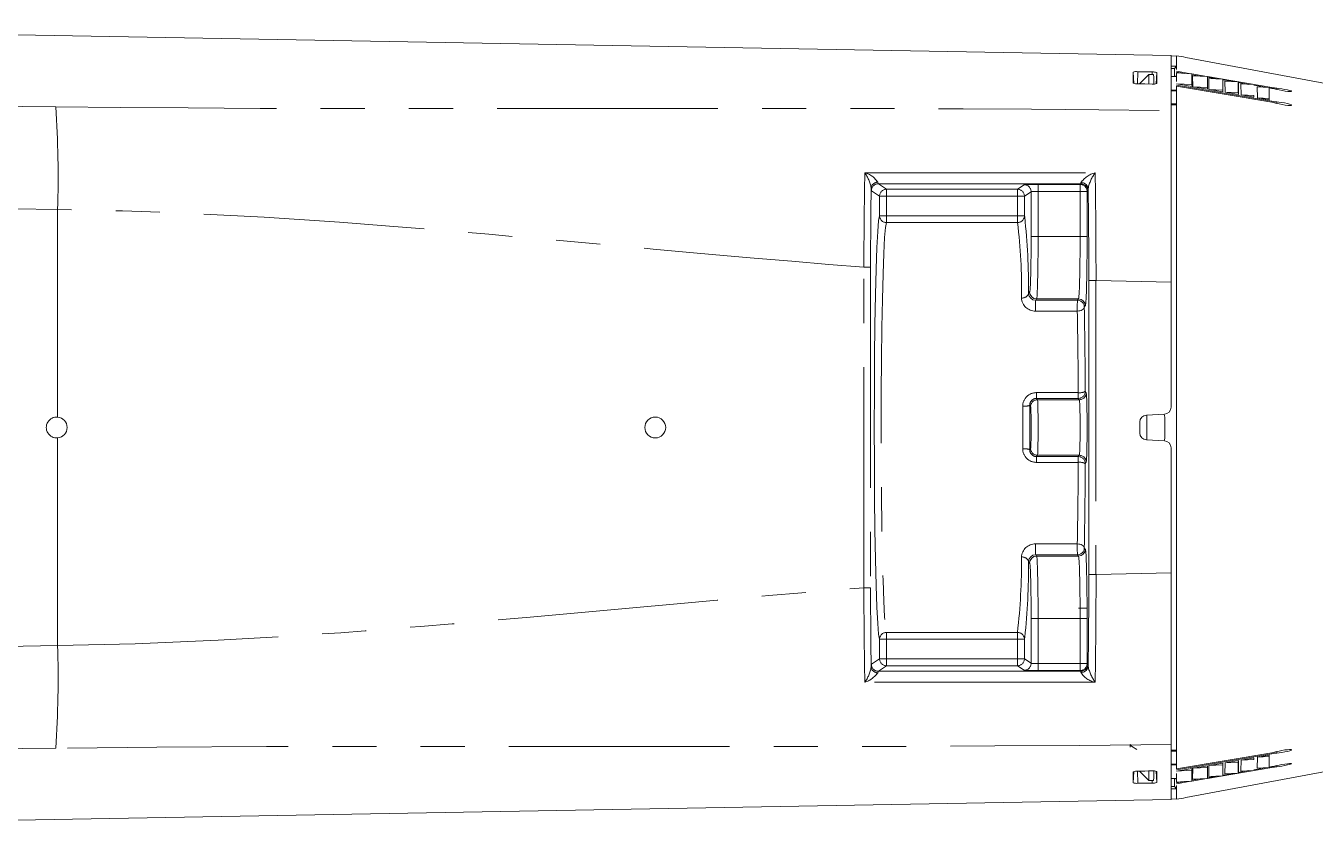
# Model space of a CAD drawing. Header units: millimetres. Extents: x 2 to 603, y 5 to 415.
# Drawn here: x 155.73 to 192.83, y 239.57 to 262.69 of the extents above; entities that cross this region are included whole.
import ezdxf

# ---------------------------------------------------------------- set-up
doc = ezdxf.new("R2010")
doc.units = ezdxf.units.MM
doc.linetypes.add('SLD-Durchgehend', pattern=[0])
doc.linetypes.add('SLD-Phantom', pattern=[12.7, 6.35, -1.27, 1.27, -1.27, 1.27, -1.27])

msp = doc.modelspace()

# ---------------------------------------------------------------- linework, layer by layer
at = {"color": 7, "linetype": 'SLD-Durchgehend', "lineweight": 15}
for p, q in [((140.9265, 262.6881), (188.6773, 261.8286)), ((188.6773, 261.8286), (188.6773, 260.2488)), ((188.8373, 261.811), (188.6773, 261.8211)), ((188.8373, 261.8233), (188.8373, 261.4274)), ((187.6051, 261.0278), (187.5879, 261.357)), ((188.0373, 261.0123), (188.0373, 261.284)), ((188.0373, 261.284), (188.1775, 261.284)), ((188.8373, 261.5233), (188.6773, 261.5261)), ((188.7725, 261.4597), (188.6773, 261.4613)), ((188.6773, 261.2328), (188.8373, 261.2357)), ((188.7725, 261.4597), (188.8373, 261.5233)), ((188.7725, 261.2345), (188.7725, 261.4597)), ((188.8373, 261.2513), (188.8096, 261.2352)), ((189.2474, 261.3089), (188.8373, 261.3792)), ((188.8373, 261.3574), (189.0645, 261.3185)), ((188.8373, 261.3303), (189.2773, 261.3074)), ((188.8373, 261.3303), (188.8373, 261.0861)), ((189.2773, 261.3074), (189.2773, 260.993)), ((189.2773, 261.3074), (189.282, 261.2543)), ((189.7077, 261.2301), (189.2776, 261.3038)), ((189.2796, 261.2816), (189.525, 261.2396)), ((189.2995, 261.2514), (189.7222, 261.2294)), ((189.7222, 261.2294), (189.7222, 260.9142)), ((189.7222, 261.2294), (189.7266, 261.1784)), ((191.5809, 260.9094), (189.7223, 261.2276)), ((189.7243, 261.2055), (189.9854, 261.1608)), ((188.6773, 260.8394), (188.8373, 260.8422)), ((188.8373, 260.8204), (188.6773, 260.8176)), ((188.8373, 261.0161), (189.282, 260.9398)), ((191.5809, 260.5147), (188.8373, 260.9835)), ((188.8373, 260.9555), (191.5809, 260.4866)), ((188.8373, 260.9555), (188.8373, 260.2469)), ((189.2773, 260.993), (189.282, 260.9398)), ((189.3023, 260.9363), (189.7266, 260.8634)), ((189.7222, 260.9142), (189.7266, 260.8634)), ((189.7619, 261.1724), (190.167, 261.1514)), ((189.7674, 260.8565), (190.1712, 260.7872)), ((190.167, 261.1514), (190.167, 260.8355)), ((190.167, 261.1514), (190.1713, 261.1026)), ((190.167, 260.8355), (190.1712, 260.7872)), ((190.1689, 261.1294), (190.4459, 261.082)), ((190.2245, 261.0935), (190.6119, 261.0733)), ((190.6119, 261.0733), (190.6119, 260.7567)), ((190.6119, 261.0733), (190.616, 261.0267)), ((190.6136, 261.0532), (190.9063, 261.0031)), ((190.6874, 261.0145), (191.0567, 260.9953)), ((191.0567, 260.9774), (191.3706, 260.9236)), ((191.1544, 260.9349), (191.4967, 260.9171)), ((191.4967, 260.9171), (191.4967, 260.599)), ((191.4967, 260.9171), (191.5031, 260.8755)), ((191.4991, 260.9017), (191.5809, 260.8876)), ((188.6773, 260.4424), (188.8373, 260.4453)), ((190.2325, 260.7766), (190.6159, 260.7109)), ((190.6119, 260.7567), (190.6159, 260.7109)), ((190.6979, 260.6968), (191.0567, 260.6352)), ((191.0567, 260.678), (191.0567, 260.6352)), ((191.1672, 260.6163), (191.5029, 260.5587)), ((191.4967, 260.599), (191.5029, 260.5587)), ((188.8373, 260.4171), (188.6773, 260.4143)), ((188.6773, 260.2489), (188.6773, 255.3103)), ((188.8373, 260.2469), (188.8373, 255.3078)), ((186.3116, 246.8982), (186.3116, 255.3606)), ((188.6773, 251.7102), (188.6773, 255.3103)), ((188.8373, 255.3078), (188.8373, 246.951)), ((184.8099, 254.8294), (184.8097, 254.8294)), ((184.8099, 254.8294), (186.0098, 254.8294)), ((186.01, 254.8294), (186.0098, 254.8294)), ((187.7773, 250.9709), (187.7773, 251.288)), ((187.9686, 251.4878), (188.486, 251.5104)), ((187.9773, 250.7707), (187.9773, 251.4881)), ((188.4973, 251.4296), (188.4973, 250.8292)), ((188.486, 250.7485), (187.9686, 250.7711)), ((188.6773, 246.9485), (188.6773, 250.5487)), ((184.8097, 247.4294), (184.8099, 247.4294)), ((184.8099, 247.4294), (186.0098, 247.4294)), ((186.0098, 247.4294), (186.01, 247.4294)), ((188.6773, 246.9485), (188.6773, 242.0099)), ((188.8387, 246.9538), (188.8373, 246.9538)), ((188.8373, 246.951), (188.8373, 242.0119)), ((186.0173, 245.9294), (186.2615, 245.9294)), ((187.4973, 241.9314), (187.4973, 242.0065)), ((188.6773, 240.4302), (188.6773, 242.0099)), ((188.8373, 242.0119), (188.8373, 241.3033)), ((188.6773, 241.8445), (188.8373, 241.8417)), ((188.8373, 241.8135), (188.6773, 241.8164)), ((191.5809, 241.7721), (188.8373, 241.3033)), ((188.8373, 241.2753), (191.5809, 241.7441)), ((190.6159, 241.5479), (190.2325, 241.4822)), ((191.0567, 241.6236), (190.6979, 241.562)), ((190.6979, 241.562), (191.0567, 241.5808)), ((191.0567, 241.5808), (191.0567, 241.6236)), ((191.5029, 241.7001), (191.1672, 241.6425)), ((191.1672, 241.6425), (191.4967, 241.6598)), ((191.4967, 241.3417), (191.4967, 241.6598)), ((187.6051, 241.2312), (187.5879, 240.9018)), ((188.0373, 241.2465), (188.0373, 240.9748)), ((188.6773, 241.4412), (188.8373, 241.4384)), ((188.8373, 241.4165), (188.6773, 241.4193)), ((189.282, 241.319), (188.8373, 241.2427)), ((188.8373, 241.2427), (189.2773, 241.2658)), ((188.8373, 240.9285), (188.8373, 241.1727)), ((189.2773, 240.9514), (189.2773, 241.2658)), ((189.7266, 241.3953), (189.3023, 241.3225)), ((189.3023, 241.3225), (189.7222, 241.3446)), ((189.7222, 241.0294), (189.7222, 241.3446)), ((189.7223, 241.0312), (191.5809, 241.3494)), ((190.1712, 241.4716), (189.7674, 241.4023)), ((189.7674, 241.4023), (190.167, 241.4233)), ((190.167, 241.1074), (190.167, 241.4233)), ((190.167, 241.1074), (190.1713, 241.1562)), ((190.4459, 241.1768), (190.1689, 241.1294)), ((190.2245, 241.1653), (190.6119, 241.1855)), ((190.2325, 241.4822), (190.6119, 241.5021)), ((190.6119, 241.1855), (190.6119, 241.5021)), ((190.6119, 241.1855), (190.616, 241.2321)), ((190.9063, 241.2557), (190.6136, 241.2056)), ((190.6874, 241.2443), (191.0567, 241.2635)), ((191.3706, 241.3352), (191.0567, 241.2814)), ((191.1544, 241.3239), (191.4967, 241.3417)), ((191.4967, 241.3417), (191.5031, 241.3833)), ((191.5809, 241.3712), (191.4991, 241.3571)), ((188.0373, 240.9748), (188.1775, 240.9748)), ((188.6773, 241.026), (188.8373, 241.0231)), ((188.6773, 240.7975), (188.7725, 240.7991)), ((188.7725, 240.7991), (188.7725, 241.0243)), ((188.7725, 240.7991), (188.8373, 240.7355)), ((188.8096, 241.0236), (188.8373, 241.0075)), ((188.8373, 240.8796), (189.2474, 240.9498)), ((189.0645, 240.9403), (188.8373, 240.9014)), ((188.8373, 240.8314), (188.8373, 240.4355)), ((189.2773, 240.9514), (189.282, 241.0045)), ((189.2776, 240.955), (189.7077, 241.0287)), ((189.525, 241.0192), (189.2796, 240.9772)), ((189.2995, 241.0074), (189.7222, 241.0294)), ((189.7222, 241.0294), (189.7266, 241.0804)), ((189.9854, 241.098), (189.7243, 241.0533)), ((189.7619, 241.0864), (190.167, 241.1074)), ((140.9265, 239.5707), (188.6773, 240.4302)), ((188.8373, 240.7355), (188.6773, 240.7327)), ((188.6773, 240.4377), (188.8373, 240.4478))]:
    msp.add_line(p, q, dxfattribs=at)
at = {"color": 7, "linetype": 'SLD-Phantom', "lineweight": 0}
for p, q in [((187.7173, 261.0179), (187.7174, 261.3666)), ((188.1373, 261.284), (188.1374, 261.359)), ((188.248, 261.016), (188.2653, 261.3448)), ((188.6773, 261.2309), (188.8373, 261.2337)), ((191.5809, 260.9094), (191.5809, 260.8876)), ((191.7215, 260.8905), (191.7215, 260.8583)), ((191.5809, 260.5147), (191.5809, 260.4866)), ((191.7215, 260.4974), (191.7215, 260.4558)), ((180.2919, 257.7861), (180.0564, 257.943)), ((180.2563, 258.143), (180.4918, 257.9861)), ((180.4918, 257.9861), (184.2584, 257.9861)), ((184.2584, 257.9861), (184.4519, 258.1151)), ((184.6519, 257.9151), (184.4584, 257.7861)), ((184.6519, 256.6294), (184.6519, 257.9151)), ((184.8518, 258.122), (186.0621, 258.1221)), ((186.0622, 257.9222), (184.8518, 257.922)), ((184.8518, 257.922), (184.8518, 256.6294)), ((186.0621, 258.1221), (186.0849, 258.1373)), ((186.2621, 257.9222), (186.0622, 257.9222)), ((186.0622, 256.6294), (186.0622, 257.9222)), ((186.2848, 257.9373), (186.2621, 257.9222)), ((186.2621, 257.9222), (186.2621, 256.6294)), ((180.2919, 257.2239), (180.2919, 257.7861)), ((180.49, 257.7861), (180.2919, 257.7861)), ((184.2567, 257.7861), (180.49, 257.7861)), ((180.49, 257.7861), (180.49, 257.2239)), ((184.4584, 257.7861), (184.2567, 257.7861)), ((184.2567, 257.2239), (184.2567, 257.7861)), ((184.4584, 257.7861), (184.4584, 257.2239)), ((156.642, 257.4013), (156.642, 251.4282)), ((180.2816, 257.1723), (180.2919, 257.2239)), ((180.49, 257.2239), (180.2919, 257.2239)), ((180.49, 257.2239), (184.2567, 257.2239)), ((184.4584, 257.2239), (184.2567, 257.2239)), ((184.4584, 257.2239), (184.4664, 257.1877)), ((184.2584, 257.0241), (180.4917, 257.0241)), ((184.8518, 256.6294), (184.6519, 256.6294)), ((184.8518, 256.6294), (186.0622, 256.6294)), ((186.2621, 256.6294), (186.0622, 256.6294)), ((179.8404, 246.515), (179.8404, 255.7438)), ((180.0334, 255.7438), (180.0334, 246.5151)), ((186.3116, 255.3606), (186.5185, 255.3606)), ((186.5185, 255.3623), (186.5185, 246.8965)), ((188.6773, 255.3103), (186.5186, 255.3623)), ((184.5754, 254.9834), (184.6099, 255.0294)), ((184.8097, 254.8294), (184.7828, 254.7935)), ((185.9828, 254.7932), (186.01, 254.8294)), ((186.2098, 254.6294), (186.1827, 254.5933)), ((185.9814, 254.4797), (184.7814, 254.4801)), ((186.0087, 251.9665), (184.8088, 251.9661)), ((184.8088, 251.9661), (184.8367, 251.9289)), ((184.8367, 251.9289), (186.0369, 251.9289)), ((186.0369, 251.9289), (186.0087, 251.9665)), ((186.2087, 252.1663), (186.2368, 252.1288)), ((184.6367, 251.729), (184.6105, 251.764)), ((156.642, 250.8306), (156.642, 244.8575)), ((184.6105, 250.4948), (184.6367, 250.5298)), ((184.8367, 250.3299), (184.8088, 250.2927)), ((184.8088, 250.2927), (186.0087, 250.2923)), ((184.8367, 250.3299), (186.0369, 250.3299)), ((186.0087, 250.2923), (186.0369, 250.3299)), ((186.2368, 250.13), (186.2087, 250.0925)), ((184.7814, 247.7787), (185.9814, 247.7791)), ((184.7828, 247.4653), (184.8097, 247.4294)), ((186.01, 247.4294), (185.9828, 247.4656)), ((186.1827, 247.6655), (186.2098, 247.6294)), ((184.6099, 247.2294), (184.5754, 247.2754)), ((186.5186, 246.8965), (188.6773, 246.9485)), ((184.6519, 244.3437), (184.6519, 245.6294)), ((184.8518, 245.6294), (184.6519, 245.6294)), ((184.8518, 245.6294), (184.8518, 244.3368)), ((184.8518, 245.6294), (186.0622, 245.6294)), ((186.0622, 244.3366), (186.0622, 245.6294)), ((186.2621, 245.6294), (186.0622, 245.6294)), ((186.2621, 245.6294), (186.2621, 244.3366)), ((180.4917, 245.2347), (184.2584, 245.2347)), ((180.2919, 245.0349), (180.281, 245.0902)), ((180.2919, 244.4727), (180.2919, 245.0349)), ((180.49, 245.0349), (180.2919, 245.0349)), ((180.49, 245.0349), (180.49, 244.4727)), ((184.2567, 245.0349), (180.49, 245.0349)), ((184.2567, 244.4727), (184.2567, 245.0349)), ((184.4584, 245.0349), (184.2567, 245.0349)), ((184.4695, 245.0927), (184.4584, 245.0349)), ((184.4584, 245.0349), (184.4584, 244.4727)), ((180.0564, 244.3158), (180.2919, 244.4727)), ((180.4918, 244.2727), (180.2563, 244.1158)), ((180.49, 244.4727), (180.2919, 244.4727)), ((180.49, 244.4727), (184.2567, 244.4727)), ((184.2584, 244.2727), (180.4918, 244.2727)), ((184.4584, 244.4727), (184.2567, 244.4727)), ((184.4519, 244.1437), (184.2584, 244.2727)), ((184.4584, 244.4727), (184.6519, 244.3437)), ((184.8518, 244.3368), (186.0622, 244.3366)), ((186.0621, 244.1366), (184.8518, 244.1368)), ((186.0849, 244.1215), (186.0621, 244.1366)), ((186.2621, 244.3366), (186.0622, 244.3366)), ((186.2621, 244.3366), (186.2848, 244.3215)), ((191.5809, 241.7721), (191.5809, 241.7441)), ((191.7215, 241.803), (191.7215, 241.7614)), ((187.7173, 241.2409), (187.7174, 240.8922)), ((188.2484, 241.2362), (188.2653, 240.914)), ((191.5809, 241.3712), (191.5809, 241.3494)), ((191.7215, 241.4005), (191.7215, 241.3683)), ((188.1373, 240.9748), (188.1374, 240.8998)), ((188.6773, 241.0279), (188.8373, 241.0251))]:
    msp.add_line(p, q, dxfattribs=at)
at = {"color": 7, "linetype": 'SLD-Durchgehend', "lineweight": 15, "flags": 128}
for points in [[(189.102, 261.7799), (195.3373, 260.6138), (200.4996, 259.6485)], [(187.5879, 261.357), (187.5878, 261.2041), (187.5878, 261.0351)], [(188.1374, 261.359), (188.0338, 261.3609), (187.9277, 261.3628), (187.7174, 261.3666)], [(187.7685, 261.017), (187.7702, 261.0187), (187.8554, 261.1033), (187.9464, 261.1937), (188.0373, 261.284)], [(188.187, 261.0109), (188.1834, 261.1145), (188.1803, 261.2026), (188.1775, 261.284)], [(188.2653, 261.0229), (188.2653, 261.1909), (188.2653, 261.3448)], [(189.282, 261.2543), (189.282, 261.2542), (189.282, 260.9412), (189.282, 260.9398)], [(189.3023, 260.9363), (189.3023, 260.9377), (189.2995, 261.2512), (189.2995, 261.2514)], [(187.7174, 261.0179), (187.8209, 261.0161), (187.927, 261.0142), (188.1374, 261.0105)], [(188.8373, 261.0161), (189.0572, 261.0045), (189.2773, 260.993)], [(189.3023, 260.9363), (189.5121, 260.9252), (189.7222, 260.9142)], [(189.7266, 261.1784), (189.7266, 261.1779), (189.7266, 260.8651), (189.7266, 260.8634)], [(189.7674, 260.8565), (189.7673, 260.8582), (189.7619, 261.1718), (189.7619, 261.1724)], [(189.7674, 260.8565), (189.9671, 260.846), (190.167, 260.8355)], [(190.1713, 261.1026), (190.1713, 261.1016), (190.1712, 260.7892), (190.1712, 260.7872)], [(190.2325, 260.7766), (190.2325, 260.7787), (190.2245, 261.0925), (190.2245, 261.0935)], [(190.616, 261.0267), (190.616, 261.0254), (190.6159, 260.7132), (190.6159, 260.7109)], [(190.6979, 260.6968), (190.6978, 260.6992), (190.6874, 261.0131), (190.6874, 261.0145)], [(191.1672, 260.6163), (191.1671, 260.619), (191.1545, 260.9331), (191.1544, 260.9349)], [(191.5031, 260.8755), (191.5031, 260.8733), (191.5029, 260.5616), (191.5029, 260.5587)], [(191.7215, 260.8583), (191.7917, 260.8418), (191.8742, 260.8257), (191.9596, 260.8117), (192.0373, 260.8017), (192.098, 260.7966), (192.1357, 260.7969), (192.1472, 260.8023), (192.1316, 260.8122), (192.0901, 260.8258), (192.0264, 260.8416), (191.9469, 260.8579), (191.8613, 260.8728), (191.7801, 260.8843), (191.7215, 260.8905)], [(190.2325, 260.7766), (190.422, 260.7667), (190.6119, 260.7567)], [(190.6979, 260.6968), (190.8771, 260.6874), (191.0567, 260.678)], [(191.1672, 260.6163), (191.3317, 260.6077), (191.4967, 260.599)], [(191.7215, 260.4558), (191.7918, 260.438), (191.8747, 260.4213), (191.9602, 260.4075), (192.0376, 260.3984), (192.098, 260.3949), (192.1356, 260.3971), (192.1473, 260.4046), (192.1319, 260.4167), (192.0905, 260.4321), (192.0264, 260.4495), (191.9465, 260.4667), (191.8606, 260.4816), (191.7796, 260.4924), (191.7215, 260.4974)], [(180.281, 245.0902), (180.2632, 245.1809), (180.2376, 245.4927), (180.2137, 245.9634), (180.1922, 246.5813), (180.1737, 247.3275), (180.1587, 248.182), (180.1478, 249.1196), (180.1411, 250.1147), (180.1388, 251.1383), (180.1412, 252.1588), (180.1479, 253.1505), (180.1589, 254.088), (180.1739, 254.9421), (180.1925, 255.6873), (180.214, 256.3039), (180.238, 256.7725), (180.2637, 257.0817), (180.2816, 257.1723)], [(184.6105, 251.764), (184.6113, 251.1294), (184.6105, 250.4948)], [(188.4779, 251.51), (188.4942, 251.4649), (188.4973, 251.4296)], [(188.4973, 250.8292), (188.486, 250.763), (188.4782, 250.7488)], [(200.4996, 242.6103), (195.3373, 241.645), (189.102, 240.4789)], [(190.6119, 241.5021), (190.6136, 241.5221), (190.6159, 241.5479)], [(190.616, 241.2321), (190.616, 241.2334), (190.6159, 241.5456), (190.6159, 241.5479)], [(190.6979, 241.562), (190.6978, 241.5596), (190.6874, 241.2457), (190.6874, 241.2443)], [(191.1672, 241.6425), (191.1671, 241.6398), (191.1545, 241.3257), (191.1544, 241.3239)], [(191.4967, 241.6598), (191.4992, 241.6763), (191.5029, 241.7001)], [(191.5031, 241.3833), (191.5031, 241.3855), (191.5029, 241.6972), (191.5029, 241.7001)], [(191.7215, 241.7614), (191.7895, 241.7675), (191.8688, 241.7785), (191.9518, 241.7931), (192.0298, 241.8101), (192.0935, 241.8276), (192.1344, 241.8433), (192.1473, 241.8554), (192.1313, 241.8624), (192.0895, 241.8637), (192.0272, 241.8594), (191.9511, 241.85), (191.8685, 241.8364), (191.788, 241.8199), (191.7215, 241.803)], [(187.5878, 241.2237), (187.5878, 241.0547), (187.5879, 240.9018)], [(188.1374, 241.2483), (188.0338, 241.2465), (187.9277, 241.2446), (187.7174, 241.2409)], [(187.7685, 241.2418), (187.7702, 241.2401), (187.8554, 241.1555), (187.9407, 241.0708), (188.0259, 240.9861), (188.0373, 240.9748)], [(188.187, 241.2478), (188.1834, 241.1443), (188.1803, 241.0562), (188.1775, 240.9748)], [(188.2653, 240.914), (188.2653, 241.0659), (188.2653, 241.2359)], [(189.2773, 241.2658), (189.2795, 241.2908), (189.282, 241.319)], [(189.282, 241.0045), (189.282, 241.0046), (189.282, 241.3176), (189.282, 241.319)], [(189.3023, 241.3225), (189.3023, 241.3211), (189.2995, 241.0076), (189.2995, 241.0074)], [(189.7222, 241.3446), (189.7242, 241.3679), (189.7266, 241.3953)], [(189.7266, 241.0804), (189.7266, 241.0809), (189.7266, 241.3937), (189.7266, 241.3953)], [(189.7674, 241.4023), (189.7673, 241.4006), (189.7619, 241.087), (189.7619, 241.0864)], [(190.167, 241.4233), (190.1689, 241.445), (190.1712, 241.4716)], [(190.1713, 241.1562), (190.1713, 241.1572), (190.1712, 241.4696), (190.1712, 241.4716)], [(190.2325, 241.4822), (190.2325, 241.4801), (190.2245, 241.1663), (190.2245, 241.1653)], [(191.7215, 241.3683), (191.7899, 241.3757), (191.8696, 241.3874), (191.953, 241.402), (192.0312, 241.4183), (192.0945, 241.4342), (192.1348, 241.4479), (192.1472, 241.4576), (192.1311, 241.4623), (192.0893, 241.4617), (192.027, 241.456), (191.9505, 241.4457), (191.8674, 241.4319), (191.7866, 241.4159), (191.7215, 241.4005)], [(187.7174, 240.8922), (187.8224, 240.8941), (187.9274, 240.896), (188.1374, 240.8998)], [(188.8373, 240.9285), (189.0573, 240.94), (189.2773, 240.9514)]]:
    msp.add_lwpolyline(points, dxfattribs=at)
at = {"color": 7, "linetype": 'SLD-Phantom', "lineweight": 0, "flags": 128}
for points in [[(156.5905, 260.3567), (158.4413, 260.3377), (160.401, 260.3231), (162.4696, 260.3128), (164.6471, 260.3067), (166.1836, 260.3051), (167.0527, 260.3048), (167.9985, 260.3049), (169.021, 260.3053), (170.1202, 260.306), (171.296, 260.3069), (172.5486, 260.3081), (173.8276, 260.3094), (174.9354, 260.3102), (176.6373, 260.3108), (178.7106, 260.3095), (180.63, 260.3059), (182.6991, 260.2984), (184.6584, 260.2872), (186.5953, 260.2713), (188.6773, 260.2488)], [(156.642, 257.4013), (155.3994, 257.4247), (154.1102, 257.4681), (152.7758, 257.5316), (151.4961, 257.6087), (150.4297, 257.6839), (149.305, 257.7725), (149.0448, 257.7942), (148.7817, 257.8166), (148.5158, 257.8397), (148.2471, 257.8634), (147.9757, 257.8878), (147.7017, 257.9129), (147.4249, 257.9387), (146.9707, 257.9823), (146.3431, 258.0443), (145.5446, 258.1248), (144.579, 258.2236), (143.451, 258.3409), (142.6074, 258.4295), (141.8909, 258.5041), (141.2174, 258.5733), (140.5864, 258.6372), (139.9971, 258.6957)], [(179.8674, 258.4609), (183.1565, 258.4616), (186.4928, 258.4617)], [(180.0564, 257.943), (180.0532, 257.9644), (180.0501, 258.0288)], [(180.2414, 258.1859), (180.2488, 258.1537), (180.2563, 258.143)], [(186.0849, 258.1373), (183.1461, 258.14), (180.2563, 258.143)], [(184.8518, 257.922), (184.8518, 257.9606), (184.8518, 257.9977), (184.8518, 258.032), (184.8518, 258.0622), (184.8518, 258.0871), (184.8518, 258.1058), (184.8518, 258.1175), (184.8518, 258.122)], [(186.0622, 257.9222), (186.0621, 257.9608), (186.0621, 257.9979), (186.0621, 258.0322), (186.0621, 258.0624), (186.0621, 258.0872), (186.0621, 258.1059), (186.0621, 258.1177), (186.0621, 258.1221)], [(186.0849, 258.1373), (186.0847, 258.1445), (186.0845, 258.173)], [(186.2906, 258.0087), (186.2874, 257.9517), (186.2848, 257.9373)], [(179.8405, 255.7438), (178.8322, 255.8231), (177.7632, 255.9111), (176.688, 256.0032), (175.9102, 256.0718), (174.9391, 256.159), (173.7747, 256.2645), (172.4341, 256.387), (170.6618, 256.547), (169.0508, 256.6887), (167.6011, 256.8122), (166.3127, 256.9174), (164.752, 257.0361), (162.5838, 257.1781), (160.4909, 257.2877), (158.5103, 257.362), (156.642, 257.4013)], [(180.4917, 257.0241), (180.4632, 256.8866), (180.4376, 256.5934), (180.413, 256.1343), (180.3915, 255.5478), (180.3725, 254.8171), (180.3575, 254.0038), (180.3462, 253.0842), (180.3394, 252.1391), (180.337, 251.138), (180.3392, 250.1619), (180.346, 249.1855), (180.357, 248.2908), (180.3722, 247.4521), (180.3906, 246.7395), (180.4127, 246.1327), (180.4365, 245.6824), (180.4628, 245.376), (180.4831, 245.2566), (180.4917, 245.2347)], [(179.8404, 255.7437), (179.9136, 255.7437), (179.9755, 255.7438), (180.0174, 255.7438), (180.0334, 255.7438)], [(184.7828, 254.7935), (185.3761, 254.7934), (185.9828, 254.7932)], [(186.1827, 254.5933), (186.1781, 254.5713), (186.1662, 254.5502), (186.1473, 254.5307), (186.1222, 254.5136), (186.0918, 254.4994), (186.0573, 254.4888), (186.0201, 254.4822), (185.9814, 254.4797)], [(184.8071, 252.132), (185.207, 252.1321), (186.007, 252.1323)], [(184.4088, 250.5156), (184.4097, 251.1294), (184.4088, 251.7432)], [(186.007, 250.1265), (185.607, 250.1266), (184.8071, 250.1268)], [(185.9828, 247.4656), (185.3761, 247.4654), (184.7828, 247.4653)], [(186.1827, 247.6655), (186.1781, 247.6875), (186.1662, 247.7086), (186.1473, 247.7281), (186.1222, 247.7452), (186.0918, 247.7594), (186.0573, 247.77), (186.0201, 247.7766), (185.9814, 247.7791)], [(156.642, 244.8575), (158.8738, 244.9081), (161.2641, 245.0082), (163.813, 245.1579), (164.7945, 245.2258), (165.4865, 245.2771), (166.2502, 245.3364), (167.0856, 245.4039), (167.9927, 245.4795), (168.9715, 245.5632), (170.2407, 245.6744), (171.6132, 245.7972), (173.091, 245.9319), (174.472, 246.0576), (175.6191, 246.161), (176.3564, 246.2265), (177.1009, 246.2913), (178.0594, 246.3724), (178.9726, 246.447), (179.8405, 246.515)], [(179.8404, 246.515), (179.9136, 246.515), (179.9755, 246.515), (180.0174, 246.515), (180.0334, 246.5151)], [(139.9971, 243.5631), (140.6234, 243.6253), (141.2968, 243.6936), (142.0179, 243.7679), (142.7877, 243.8482), (143.734, 243.9475), (144.6534, 244.0428), (145.6935, 244.1491), (146.5304, 244.2331), (146.7155, 244.2514), (146.8862, 244.2682), (147.0425, 244.2835), (147.1845, 244.2972), (147.3119, 244.3095), (147.4249, 244.3201), (149.0515, 244.4652), (150.5761, 244.5858), (151.9939, 244.6819), (153.607, 244.7689), (155.1573, 244.8274), (156.642, 244.8575)], [(180.0501, 244.23), (180.0529, 244.2907), (180.0564, 244.3158)], [(180.2563, 244.1158), (180.2481, 244.1033), (180.2414, 244.0729)], [(180.2563, 244.1158), (183.1461, 244.1188), (186.0849, 244.1215)], [(184.8518, 244.3368), (184.8518, 244.2982), (184.8518, 244.2611), (184.8518, 244.2268), (184.8518, 244.1966), (184.8518, 244.1717), (184.8518, 244.153), (184.8518, 244.1413), (184.8518, 244.1368)], [(186.0621, 244.1366), (186.0621, 244.1411), (186.0621, 244.1529), (186.0621, 244.1715), (186.0621, 244.1964), (186.0621, 244.2266), (186.0621, 244.2609), (186.0621, 244.298), (186.0622, 244.3366)], [(186.0845, 244.0858), (186.0846, 244.109), (186.0849, 244.1215)], [(186.2848, 244.3215), (186.2883, 244.2966), (186.2906, 244.2501)], [(186.4928, 243.7971), (183.1565, 243.7972), (179.8674, 243.7979)], [(188.6773, 242.0099), (186.0529, 241.9825), (183.607, 241.9651), (180.9931, 241.954), (178.5248, 241.9491), (176.1053, 241.9481), (173.4618, 241.9498), (170.2388, 241.9527), (168.5042, 241.9538), (166.966, 241.954), (165.624, 241.9533), (164.3633, 241.9515), (162.6542, 241.9467), (159.4926, 241.9296), (156.5905, 241.9021)]]:
    msp.add_lwpolyline(points, dxfattribs=at)
at = {"color": 7, "linetype": 'SLD-Durchgehend', "lineweight": 15}
msp.add_circle((173.8373, 251.1294), 0.3, dxfattribs=at)
for centre, radius, start, end in [((188.0115, 255.9517), 5.9293, 79.40176, 81.99413), ((187.6749, 261.0628), 0.3068, 82.05468, 106.48789), ((188.1563, 260.9473), 0.4121, 74.67728, 92.64183), ((187.6967, 261.3593), 0.3419, 251.43592, 273.46685), ((188.1781, 261.2563), 0.2491, 260.58862, 290.49675), ((191.892, 262.6932), 1.8108, 260.1081, 264.59839), ((191.313, 259.2511), 1.6583, 75.73731, 80.70177), ((191.8212, 261.8854), 1.3916, 260.05733, 265.89326), ((191.3738, 259.2054), 1.2979, 74.45721, 80.81544), ((166.0919, 255.1742), 18.4846, 359.40885, 6.25366), ((184.7802, 254.9989), 0.2054, 184.31249, 270.73233), ((184.81, 255.0295), 0.2001, 180.0224, 269.9302), ((186.0097, 254.6293), 0.2001, 0.02623, 89.92957), ((5.1909, 251.4465), 181.0192, 0.227828, 0.996057), ((188.4773, 251.7102), 0.2, 272.50003, 0), ((156.6154, 251.1294), 0.3, 84.92772, 275.07228), ((156.6154, 251.1294), 0.3, 275.07226, 84.92774), ((187.9773, 251.288), 0.2, 92.50003, 180), ((187.9773, 250.9709), 0.2, 180, 267.50003), ((188.4773, 250.5487), 0.2, 0, 87.50003), ((4.6679, 250.8178), 181.5422, 359.005049, 359.771065), ((184.7805, 247.2596), 0.2057, 89.35331, 175.60186), ((186.0097, 247.6295), 0.2001, 270.07043, 359.97377), ((166.3817, 247.0646), 18.1949, 353.77827, 0.66368), ((184.81, 247.2293), 0.2001, 90.0698, 179.9776), ((188.1018, 242.631), 0.8692, 225.93146, 242.26279), ((191.3446, 243.1864), 1.4339, 279.48633, 285.24102), ((191.8051, 240.5043), 1.2599, 93.80152, 100.2479), ((187.6852, 240.9864), 0.2564, 82.7884, 112.30884), ((188.1697, 240.9163), 0.3336, 73.34612, 95.5685), ((191.2769, 243.1809), 1.8351, 279.53749, 284.02343), ((191.869, 239.7371), 1.6379, 95.16439, 100.12912), ((187.6829, 241.3023), 0.4116, 256.65383, 274.8036), ((188.1684, 241.2028), 0.3046, 264.14555, 288.53535), ((188.0095, 246.3192), 5.9416, 278.00867, 280.59565)]:
    msp.add_arc(centre, radius, start, end, dxfattribs=at)
at = {"color": 7, "linetype": 'SLD-Phantom', "lineweight": 0}
for centre, radius, start, end in [((158.0756, 459.8304), 199.4793, 265.105049, 269.573416), ((126.0472, 258.3463), 30.6093, 358.23085, 3.76586), ((349.6262, 255.4179), 169.7861, 178.97305, 179.890051), ((178.8263, 257.7661), 1.2516, 12.11688, 33.72015), ((179.6838, 257.8195), 0.6672, 33.30994, 74.02767), ((186.6963, 257.7407), 0.7491, 105.75812, 144.7541), ((187.5596, 257.7139), 1.3028, 144.96888, 166.91849), ((31.4544, 255.6259), 155.0644, 359.901953, 1.047857), ((328.5027, 255.8013), 148.4693, 179.140347, 180.022199), ((180.2322, 258.0021), 0.184, 87.13338, 171.65107), ((180.2565, 257.9429), 0.2001, 90.04469, 179.97516), ((180.4919, 257.7861), 0.2001, 90.04482, 179.97504), ((186.4627, 257.8349), 5.9728, 178.54938, 180.4678), ((190.2207, 257.835), 5.9642, 178.54799, 180.4692), ((184.2583, 257.7861), 0.2001, 0.02541, 89.97224), ((184.4518, 257.915), 0.2001, 0.02554, 89.97233), ((186.062, 257.9221), 0.2001, 0.02541, 89.97224), ((186.1028, 257.9845), 0.1894, 7.33724, 95.56277), ((186.0848, 257.9373), 0.2001, 0.02481, 89.97285), ((30.8003, 255.4518), 155.5113, 359.966403, 0.942114), ((180.492, 257.2243), 0.2001, 180.08994, 269.92042), ((186.8, 257.1768), 6.3101, 179.57213, 181.38664), ((190.5667, 257.1768), 6.3101, 179.57213, 181.38664), ((184.2583, 257.2243), 0.2001, 270.03718, 359.91018), ((169.8582, 255.1683), 14.5193, 358.77173, 7.34345), ((184.4017, 255.0367), 0.1817, 261.28839, 342.95032), ((184.7702, 254.8765), 0.3965, 182.80208, 271.61592), ((195.4834, 254.5878), 10.7025, 178.89835, 180.57652), ((196.6823, 254.5874), 10.7015, 178.89829, 180.57656), ((185.9826, 254.5931), 0.2001, 0.06905, 89.94632), ((18.5667, 251.4773), 167.4416, 0.224126, 1.027423), ((184.8018, 251.739), 0.393, 89.23018, 179.39017), ((184.8096, 251.767), 0.1991, 90.23593, 180.8433), ((184.8368, 251.7288), 0.2001, 90.05335, 179.93127), ((189.6481, 252.0992), 4.8411, 179.6121, 181.57568), ((190.8406, 252.0995), 4.8337, 179.61071, 181.57715), ((186.0531, 252.4739), 0.3446, 262.31053, 296.82861), ((186.0085, 252.1666), 0.2001, 270.05401, 359.93059), ((186.0367, 252.129), 0.2001, 270.05334, 359.93126), ((184.4558, 252.2751), 0.5339, 264.94671, 286.8344), ((184.4558, 249.9837), 0.5339, 73.1656, 95.05329), ((184.8018, 250.5198), 0.393, 180.61786, 270.7618), ((184.81, 250.4922), 0.1995, 179.26997, 269.65079), ((184.8368, 250.53), 0.2001, 180.06873, 269.94665), ((189.6481, 250.1596), 4.8411, 178.42432, 180.3879), ((10.9688, 250.8644), 175.0398, 358.990012, 359.758439), ((190.8406, 250.1593), 4.8337, 178.42285, 180.38929), ((186.0531, 249.7849), 0.3446, 63.17139, 97.68947), ((186.0085, 250.0922), 0.2001, 0.06941, 89.94599), ((186.0367, 250.1298), 0.2001, 0.06874, 89.94666), ((184.7731, 247.3792), 0.3996, 88.80941, 176.77259), ((195.4834, 247.671), 10.7025, 179.42348, 181.10165), ((196.6823, 247.6714), 10.7015, 179.42344, 181.10171), ((185.9826, 247.6657), 0.2001, 270.05368, 359.93095), ((167.0236, 247.2419), 17.3513, 353.35709, 0.52773), ((184.4017, 247.2221), 0.1817, 17.04968, 98.71161), ((30.9017, 246.8062), 155.4099, 359.057568, 0.033916), ((186.5333, 261.3902), 14.4937, 269.12372, 269.9417), ((43.304, 246.5346), 143.215, 358.904736, 0.145454), ((350.1048, 246.8456), 170.2647, 180.111238, 181.025661), ((328.6019, 246.4582), 148.5685, 179.97807, 180.859359), ((180.492, 245.0345), 0.2001, 90.07958, 179.91006), ((186.8, 245.082), 6.3101, 178.61336, 180.42787), ((190.5667, 245.082), 6.3101, 178.61336, 180.42787), ((184.2583, 245.0345), 0.2001, 0.08982, 89.96282), ((126.0472, 243.9125), 30.6093, 356.23414, 1.76915), ((178.9336, 244.4473), 1.1375, 325.18068, 348.98229), ((180.2322, 244.2567), 0.184, 188.34893, 272.86662), ((180.2565, 244.3159), 0.2001, 180.02484, 269.95531), ((180.4919, 244.4727), 0.2001, 180.02496, 269.95518), ((186.4627, 244.4239), 5.9728, 179.5322, 181.45062), ((190.2207, 244.4238), 5.9642, 179.5308, 181.45201), ((184.2583, 244.4727), 0.2001, 270.02776, 359.97459), ((184.4518, 244.3438), 0.2001, 270.02767, 359.97446), ((186.062, 244.3367), 0.2001, 270.02776, 359.97459), ((186.1028, 244.2743), 0.1894, 264.43723, 352.66276), ((186.0848, 244.3215), 0.2001, 270.02715, 359.97519), ((187.723, 244.6179), 1.4788, 194.40155, 213.71109), ((179.6185, 244.5281), 0.7715, 288.82258, 323.83981), ((186.6152, 244.4034), 0.6185, 210.89671, 258.59107), ((158.3391, 36.7596), 205.15, 90.488372, 94.833165)]:
    msp.add_arc(centre, radius, start, end, dxfattribs=at)
for centre, major_axis, ratio, start_param, end_param in [((184.8518, 258.115), (0.4, 0.0001), 0.0174537, 1.5707937, 3.1154101), ((184.8518, 257.915), (0.2, 0.0001), 0.0349075, 1.5707857, 3.1154021), ((184.61, 256.6294), (0, 1.6), 0.0261859, 3.139475, 4.712389), ((184.8099, 256.6294), (0, 1.8), 0.0232764, 3.1415927, 4.712389), ((186.0098, 256.6294), (0, 1.8), 0.0290955, 3.1415927, 4.712389), ((186.2097, 256.6294), (0, 2), 0.0261859, 3.1433841, 3.2137923), ((184.8361, 251.1294), (0, 0.8), 0.0196394, 3.1764992, 6.2482787), ((186.036, 251.1294), (0, 0.8), 0.0327324, 3.1764992, 6.2482787), ((186.2359, 251.1294), (0, 1), 0.0261859, 3.1764992, 6.2482787), ((184.6362, 251.1294), (0, 0.6), 0.0261859, 3.1764992, 6.2482787), ((186.2097, 245.6294), (0, 2), 0.0261859, 6.1415821, 6.2813938), ((184.61, 245.6294), (0, 1.6), 0.0261859, 4.712389, 6.285303), ((184.8099, 245.6294), (0, 1.8), 0.0232764, 4.712389, 6.2831853), ((186.0098, 245.6294), (0, 1.8), 0.0290955, 4.712389, 6.2831853), ((184.8518, 244.1438), (0.4, -0.0001), 0.0174537, 3.1677753, 4.7123916), ((184.8518, 244.3438), (0.2, -0.0001), 0.0349075, 3.1677832, 4.7123996)]:
    msp.add_ellipse(centre, major_axis=major_axis, ratio=ratio, start_param=start_param, end_param=end_param, dxfattribs=at)
at = {"color": 7, "linetype": 'SLD-Durchgehend', "lineweight": 15}
for centre, start_param, end_param in [((186.2097, 256.6294), 3.2137923, 4.712389), ((186.2097, 245.6294), 4.712389, 6.1415821)]:
    msp.add_ellipse(centre, major_axis=(0, 2), ratio=0.0261859, start_param=start_param, end_param=end_param, dxfattribs=at)

doc.saveas('drawing.dxf')
